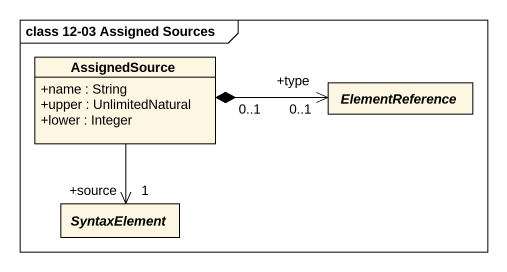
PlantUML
@startuml
mainframe class 12-03 Assigned Sources
hide circle
hide empty members
skinparam classAttributeIconSize 0
class AssignedSource {
  +name : String
  +upper : UnlimitedNatural
  +lower : Integer
}
abstract class ElementReference
abstract class SyntaxElement
AssignedSource "0..1" *-right-> "+type\n0..1" ElementReference
AssignedSource --> "+source\n1" SyntaxElement
@enduml
